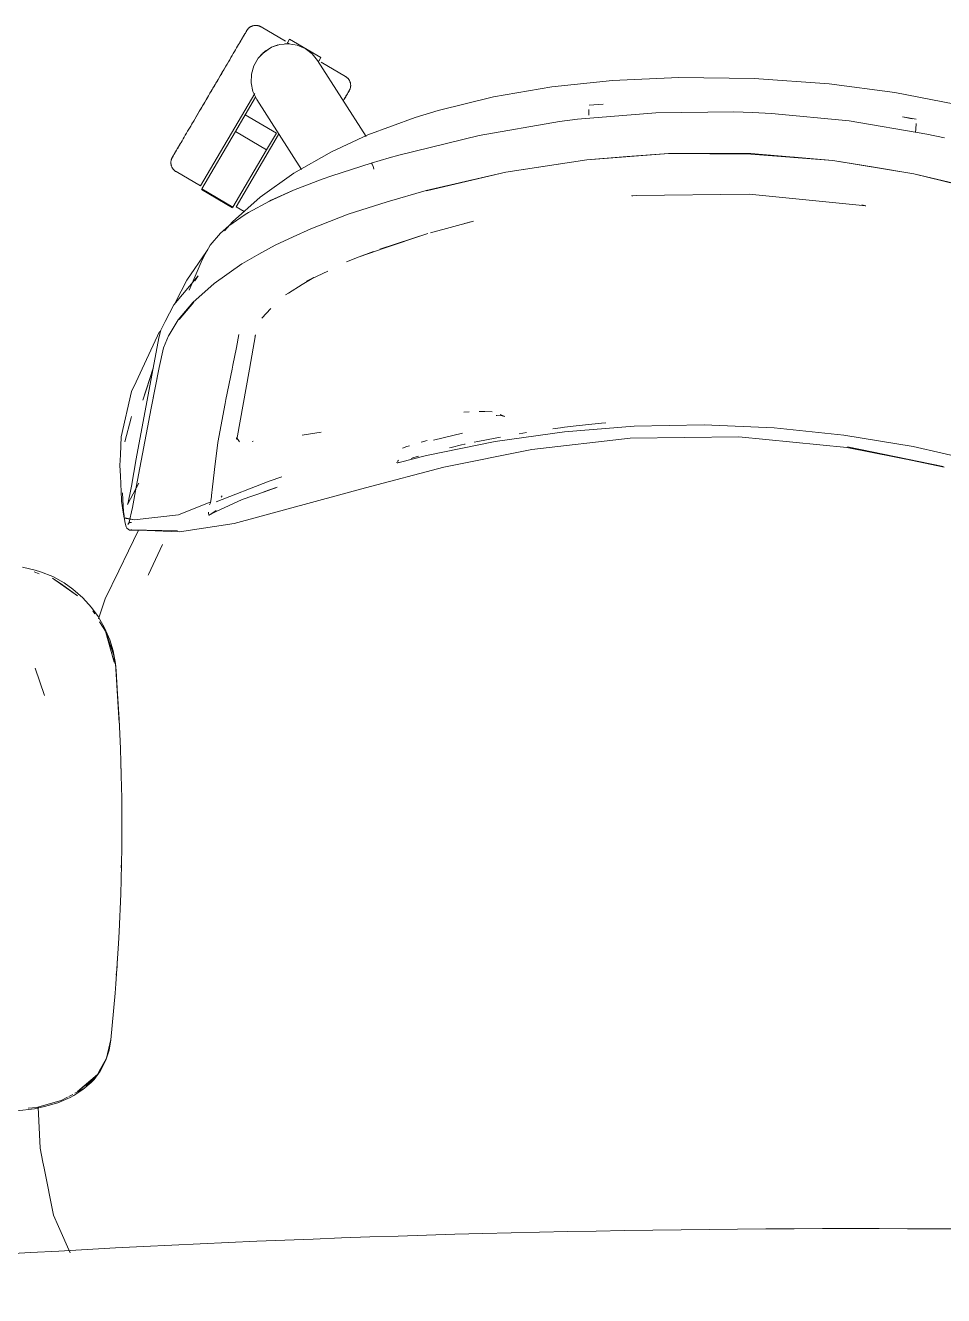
# Model space of a CAD drawing. Header units: millimetres. Extents: x 155927 to 326028, y -36033 to 97293.
# Drawn here: x 201547.5 to 201903, y 25808.7 to 26300.4 of the extents above; entities that cross this region are included whole.
import ezdxf

# ---------------------------------------------------------------- set-up
doc = ezdxf.new("R2010")
doc.units = ezdxf.units.MM
doc.header["$MEASUREMENT"] = 0
doc.layers.add('G-IMPT', color=8, linetype='CONTINUOUS', lineweight=9)
doc.layers.add('I-FURN', color=8, linetype='CONTINUOUS', lineweight=9)

msp = doc.modelspace()

# ---------------------------------------------------------------- linework, layer by layer
at = {"layer": 'G-IMPT'}
for p, q in [((201751.29, 26276.57), (201774.84, 26279.07)), ((201774.84, 26279.07), (201800.48, 26280.24)), ((201800.48, 26280.24), (201829.63, 26279.84)), ((201829.63, 26279.84), (201858.71, 26277.76)), ((201858.71, 26277.76), (201884.16, 26274.41)), ((201707.26, 26267.45), (201728.74, 26272.72)), ((201728.74, 26272.72), (201751.29, 26276.57)), ((201884.16, 26274.41), (201907.41, 26269.92)), ((201707.26, 26267.45), (201698.4, 26264.76)), ((201765.6, 26265.69), (201765.62, 26267.79)), ((201765.62, 26267.79), (201765.61, 26267.67)), ((201765.72, 26269.54), (201771.16, 26269.96)), ((201698.4, 26264.76), (201680.12, 26258.01)), ((201723.21, 26257.84), (201754.25, 26263.19)), ((201761.22, 26264.08), (201754.25, 26263.19)), ((201791.52, 26266.61), (201761.22, 26264.08)), ((201821.77, 26266.93), (201791.52, 26266.61)), ((201821.77, 26266.93), (201829.07, 26266.72)), ((201836.38, 26266.31), (201829.07, 26266.72)), ((201836.38, 26266.31), (201866.48, 26263.41)), ((201866.48, 26263.41), (201896.46, 26258.32)), ((201892.44, 26264.14), (201887.05, 26265.02)), ((201890.8, 26264.29), (201887.05, 26265.02)), ((201892.39, 26262.38), (201892.23, 26260.29)), ((201892.39, 26262.38), (201892.39, 26262.27)), ((201666.06, 26251.51), (201680.12, 26258.01)), ((201723.21, 26257.84), (201692.02, 26250.22)), ((201892.13, 26259.05), (201892.23, 26260.29)), ((201896.46, 26258.32), (201903.33, 26256.84)), ((201651.39, 26243.15), (201666.06, 26251.51)), ((201681.34, 26247.07), (201688.37, 26249.18)), ((201692.02, 26250.22), (201688.37, 26249.18)), ((201733.54, 26243.53), (201764.9, 26248.38)), ((201733.54, 26243.53), (201764.83, 26248.38)), ((201764.9, 26248.38), (201748.68, 26245.97)), ((201796.55, 26250.85), (201764.83, 26248.38)), ((201796.59, 26250.81), (201764.9, 26248.38)), ((201764.9, 26248.38), (201780.45, 26249.66)), ((201796.59, 26250.81), (201780.45, 26249.66)), ((201796.55, 26250.85), (201828.4, 26250.83)), ((201811.5, 26250.85), (201796.59, 26250.81)), ((201796.59, 26250.81), (201828.39, 26250.6)), ((201811.5, 26250.85), (201828.39, 26250.6)), ((201860.09, 26248.11), (201828.39, 26250.6)), ((201845.24, 26249.42), (201828.39, 26250.6)), ((201828.4, 26250.83), (201860.13, 26248.14)), ((201860.09, 26248.11), (201845.24, 26249.42)), ((201876.07, 26245.58), (201860.09, 26248.11)), ((201860.09, 26248.11), (201891.45, 26242.98)), ((201860.13, 26248.14), (201891.53, 26242.98)), ((201651.39, 26243.15), (201638.38, 26233.89)), ((201666.16, 26242.18), (201681.34, 26247.11)), ((201681.34, 26247.11), (201681.48, 26247.07)), ((201681.48, 26247.07), (201681.34, 26247.07)), ((201681.48, 26247.07), (201681.73, 26246.65)), ((201681.48, 26247.07), (201681.52, 26247.06)), ((201681.73, 26246.65), (201681.52, 26247.06)), ((201682.07, 26245.81), (201681.73, 26246.65)), ((201681.82, 26246.47), (201681.73, 26246.65)), ((201682.07, 26245.81), (201681.82, 26246.47)), ((201682.07, 26245.81), (201682.45, 26244.74)), ((201682.07, 26245.81), (201682.25, 26245.34)), ((201682.45, 26244.74), (201682.25, 26245.34)), ((201733.54, 26243.53), (201702.71, 26236.45)), ((201733.54, 26243.53), (201702.8, 26236.41)), ((201716.11, 26239.62), (201733.54, 26243.53)), ((201733.54, 26243.53), (201748.68, 26245.97)), ((201876.07, 26245.58), (201891.45, 26242.98)), ((201891.45, 26242.98), (201907.41, 26239.2)), ((201891.45, 26242.98), (201922.4, 26235.44)), ((201922.4, 26235.44), (201891.53, 26242.98)), ((201651.27, 26236.56), (201662.42, 26240.86)), ((201662.42, 26240.86), (201666.16, 26242.18)), ((201716.11, 26239.62), (201702.8, 26236.41)), ((201627.68, 26224.38), (201638.38, 26233.89)), ((201651.27, 26236.56), (201642.03, 26232.42)), ((201650.82, 26236.36), (201642.03, 26232.42)), ((201651.27, 26236.56), (201642.64, 26232.7)), ((201650.82, 26236.36), (201651.27, 26236.56)), ((201702.71, 26236.45), (201687.6, 26232.09)), ((201783.94, 26234.61), (201782.15, 26234.43)), ((201782.38, 26234.4), (201782.63, 26234.43)), ((201783.94, 26234.61), (201782.63, 26234.43)), ((201827.73, 26235.07), (201783.94, 26234.61)), ((201827.72, 26235.02), (201783.94, 26234.61)), ((201827.72, 26235.02), (201872.92, 26230.59)), ((201632.51, 26227.22), (201633.84, 26228.03)), ((201642.03, 26232.42), (201633.84, 26228.03)), ((201642.03, 26232.42), (201642.64, 26232.7)), ((201672.5, 26227.27), (201687.6, 26232.09)), ((201872.92, 26230.59), (201871.31, 26230.89)), ((201871.31, 26230.89), (201872.61, 26230.6)), ((201872.85, 26230.54), (201872.61, 26230.6)), ((201624.52, 26220.84), (201627.68, 26224.38)), ((201626.19, 26222.77), (201632.51, 26227.22)), ((201672.5, 26227.27), (201658.02, 26221.7)), ((201721.04, 26224.6), (201704.34, 26220.05)), ((201721.04, 26224.6), (201717.56, 26223.67)), ((201618.98, 26215.32), (201623.04, 26220.01)), ((201626.19, 26222.77), (201623.04, 26220.01)), ((201651.16, 26218.6), (201644.22, 26215.33)), ((201651.16, 26218.6), (201658.02, 26221.7)), ((201703.35, 26219.82), (201684.67, 26213.79)), ((201703.35, 26219.82), (201685.63, 26213.85)), ((201618.31, 26214.21), (201617.04, 26211.82)), ((201617.56, 26212.88), (201618.1, 26213.63)), ((201618.31, 26214.21), (201618.98, 26215.32)), ((201637.84, 26211.83), (201644.22, 26215.33)), ((201676.68, 26210.84), (201683.87, 26213.26)), ((201685.63, 26213.85), (201683.87, 26213.26)), ((201617.56, 26212.88), (201609.96, 26201.75)), ((201610.86, 26197.94), (201615.87, 26209.64)), ((201617.04, 26211.82), (201615.87, 26209.64)), ((201637.84, 26211.83), (201631.58, 26208.21)), ((201671.75, 26208.86), (201676.68, 26210.84)), ((201676.68, 26210.84), (201682.22, 26212.92)), ((201614.33, 26203.45), (201604.92, 26192.19)), ((201614.33, 26203.45), (201613.13, 26201.55)), ((201620.55, 26200.48), (201631.32, 26208.05)), ((201631.32, 26208.05), (201631.58, 26208.21)), ((201664.55, 26205.29), (201656.27, 26201.45)), ((201609.96, 26201.75), (201605.62, 26193.3)), ((201612.33, 26193.09), (201620.55, 26200.48)), ((201654.65, 26200.07), (201649.37, 26196.8)), ((201655.24, 26200.44), (201654.65, 26200.07)), ((201659.11, 26202.83), (201655.24, 26200.44)), ((201659.11, 26202.83), (201656.27, 26201.45)), ((201649.37, 26196.8), (201648.24, 26196.09)), ((201604.92, 26192.19), (201601.58, 26185.75)), ((201612.33, 26193.09), (201606.62, 26186.36)), ((201606.95, 26186.57), (201612.64, 26193.29)), ((201606.95, 26186.57), (201609.68, 26189.83)), ((201612.64, 26193.29), (201609.68, 26189.83)), ((201642.48, 26190.81), (201638.98, 26187.05)), ((201601.58, 26185.75), (201599.87, 26182.46)), ((201606.62, 26186.36), (201603.08, 26180.67)), ((201590.42, 26132.61), (201599.1, 26179.5)), ((201599.36, 26181.92), (201591.87, 26165.77)), ((201599.1, 26179.5), (201599.87, 26182.46)), ((201602.85, 26180.26), (201600.9, 26175.55)), ((201602.85, 26180.26), (201603.08, 26180.67)), ((201629.19, 26175.7), (201630.15, 26180.74)), ((201634.19, 26167.29), (201636.54, 26180.56)), ((201636.54, 26180.56), (201636.37, 26180.09)), ((201600.9, 26175.55), (201599.27, 26167.94)), ((201629.19, 26175.7), (201627.84, 26168.91)), ((201627.84, 26168.91), (201627.5, 26167.27)), ((201591.87, 26165.77), (201590.34, 26162.47)), ((201592.94, 26155.31), (201596.89, 26167.77)), ((201592.94, 26155.31), (201596.8, 26167.05)), ((201596.21, 26152.29), (201599.18, 26167.36)), ((201596.33, 26152.89), (201599.27, 26167.94)), ((201596.33, 26152.89), (201599.18, 26167.36)), ((201625.14, 26155.58), (201627.5, 26167.27)), ((201634.19, 26167.29), (201629.29, 26140.14)), ((201588.58, 26158.68), (201590.34, 26162.47)), ((201584.59, 26141.14), (201588.58, 26158.68)), ((201624.83, 26154.04), (201625.14, 26155.58)), ((201596.21, 26152.29), (201590.34, 26121.63)), ((201621.97, 26138.94), (201624.83, 26154.04)), ((201719.32, 26150.76), (201717.22, 26150.63)), ((201728.18, 26150.78), (201723.12, 26150.91)), ((201723.12, 26150.91), (201725.4, 26150.89)), ((201728.18, 26150.78), (201725.4, 26150.89)), ((201732.13, 26149.29), (201729.82, 26149.42)), ((201729.96, 26149.42), (201729.82, 26149.42)), ((201733.16, 26149.03), (201731.25, 26149.8)), ((201732.13, 26149.29), (201733.16, 26149.03)), ((201585.92, 26139.22), (201588.36, 26148.43)), ((201588.36, 26148.43), (201588.54, 26149)), ((201751.71, 26144.25), (201754.64, 26144.68)), ((201756.27, 26144.85), (201754.64, 26144.68)), ((201756.19, 26143.09), (201783.23, 26145.23)), ((201761.93, 26145.47), (201756.27, 26144.85)), ((201761.93, 26145.47), (201770.5, 26146.39)), ((201770.5, 26146.39), (201772.16, 26146.51)), ((201810.34, 26145.73), (201783.23, 26145.23)), ((201810.34, 26145.73), (201837.44, 26144.58)), ((201837.44, 26144.58), (201864.42, 26141.77)), ((201584.59, 26141.14), (201584.27, 26134.18)), ((201630.37, 26139.24), (201629.2, 26140.85)), ((201629.22, 26140.64), (201629.26, 26140.41)), ((201629.29, 26140.14), (201629.26, 26140.41)), ((201635.33, 26139.38), (201635.68, 26139.41)), ((201661.98, 26142.93), (201654.67, 26141.83)), ((201703.02, 26139.71), (201700.78, 26139.08)), ((201705.52, 26139.88), (201716.71, 26142.5)), ((201722.6, 26139.35), (201729.41, 26140.61)), ((201729.34, 26139.29), (201756.19, 26143.09)), ((201731.4, 26140.98), (201729.41, 26140.61)), ((201741.53, 26142.75), (201738.7, 26142.34)), ((201743.54, 26136.22), (201781.67, 26140.6)), ((201781.67, 26140.6), (201823.72, 26141.17)), ((201865.57, 26137.02), (201823.72, 26141.17)), ((201891.17, 26137.33), (201864.42, 26141.77)), ((201621.96, 26138.86), (201620.99, 26130.65)), ((201621.97, 26138.94), (201621.96, 26138.86)), ((201695.15, 26137.33), (201693.47, 26136.79)), ((201695.15, 26137.33), (201696.18, 26137.66)), ((201729.34, 26139.29), (201702.77, 26133.87)), ((201743.54, 26136.22), (201709.53, 26129.35)), ((201712.34, 26137.05), (201711.64, 26136.87)), ((201716.38, 26137.99), (201712.34, 26137.05)), ((201716.38, 26137.99), (201717.53, 26138.26)), ((201717.53, 26138.26), (201717.71, 26138.3)), ((201722.6, 26139.35), (201721.29, 26139.07)), ((201865.57, 26137.02), (201902.83, 26129.7)), ((201903.2, 26129.42), (201865.76, 26137.28)), ((201865.76, 26137.28), (201902.83, 26129.7)), ((201917.61, 26131.27), (201891.17, 26137.33)), ((201584.09, 26130.02), (201584.27, 26134.18)), ((201584.27, 26126.05), (201584.09, 26130.02)), ((201590.42, 26132.61), (201588.53, 26122.01)), ((201619.98, 26121.84), (201620.99, 26130.65)), ((201691.19, 26131.18), (201691.42, 26131.09)), ((201691.42, 26131.09), (201691.64, 26131.13)), ((201692, 26132.15), (201691.59, 26131.56)), ((201691.64, 26131.13), (201691.94, 26131.19)), ((201692, 26132.15), (201691.84, 26131.95)), ((201691.94, 26131.19), (201692.22, 26131.25)), ((201702.77, 26133.87), (201692.22, 26131.25)), ((201697.52, 26132.94), (201696.85, 26132.72)), ((201697.52, 26132.94), (201699.65, 26133.59)), ((201584.27, 26126.05), (201584.67, 26116.7)), ((201646.8, 26125.68), (201641.85, 26124.03)), ((201679.19, 26121.45), (201709.53, 26129.35)), ((201591.39, 26123.14), (201587.03, 26114.89)), ((201587.21, 26115.75), (201588.26, 26120.73)), ((201588.26, 26120.73), (201588.53, 26122.01)), ((201590.34, 26121.63), (201588.9, 26113.84)), ((201619.98, 26121.84), (201619.58, 26118.44)), ((201641.85, 26124.03), (201621.33, 26115.98)), ((201679.19, 26121.45), (201628.32, 26107.62)), ((201631.43, 26116.92), (201640.03, 26119.81)), ((201645.01, 26121.62), (201639.82, 26119.81)), ((201639.82, 26119.81), (201644.43, 26121.41)), ((201640.03, 26119.81), (201645.01, 26121.62)), ((201584.67, 26116.7), (201584.69, 26116.23)), ((201585.32, 26111.95), (201584.69, 26116.23)), ((201585.2, 26116.84), (201585.09, 26119.44)), ((201585.2, 26116.84), (201585.51, 26112.14)), ((201587.03, 26114.89), (201587.21, 26115.75)), ((201606.78, 26110.97), (201619.3, 26116.03)), ((201618.8, 26114.81), (201619.11, 26115.57)), ((201619.13, 26115.63), (201619.11, 26115.57)), ((201619.52, 26118.07), (201619.13, 26115.63)), ((201619.52, 26118.07), (201619.58, 26118.44)), ((201631.43, 26116.92), (201621.11, 26112.08)), ((201623.6, 26118.26), (201623.31, 26117.83)), ((201585.32, 26111.95), (201585.67, 26109.61)), ((201585.56, 26111.52), (201585.51, 26112.14)), ((201585.56, 26111.52), (201585.96, 26108.22)), ((201587.52, 26107.62), (201588.9, 26113.84)), ((201606.78, 26110.97), (201589.64, 26108.99)), ((201618.32, 26111.98), (201618.35, 26111.56)), ((201618.35, 26111.56), (201618.47, 26110.86)), ((201618.47, 26110.86), (201618.6, 26110.83)), ((201618.6, 26110.83), (201621.38, 26112.56)), ((201618.6, 26110.83), (201621.11, 26112.08)), ((201618.6, 26110.83), (201618.76, 26110.79)), ((201589.6, 26109.05), (201585.67, 26109.61)), ((201585.96, 26108.22), (201586.43, 26106.34)), ((201586.09, 26109.82), (201589.6, 26109.05)), ((201586.09, 26109.82), (201589.64, 26108.99)), ((201586.73, 26105.79), (201586.43, 26106.34)), ((201586.73, 26105.79), (201587.21, 26105.39)), ((201587.72, 26108.24), (201587.11, 26107.16)), ((201587.53, 26107.65), (201587.11, 26107.16)), ((201587.76, 26104.98), (201587.21, 26105.39)), ((201587.41, 26096.95), (201591.32, 26104.96)), ((201587.72, 26108.24), (201587.52, 26107.62)), ((201588.08, 26107.95), (201587.53, 26107.65)), ((201587.76, 26104.98), (201588.63, 26105.13)), ((201587.88, 26105), (201588.35, 26105.08)), ((201606.33, 26104.8), (201587.88, 26105)), ((201588.08, 26107.95), (201588.58, 26108)), ((201588.35, 26105.08), (201588.52, 26105.11)), ((201606.33, 26104.8), (201588.35, 26105.08)), ((201607.2, 26104.32), (201588.35, 26105.08)), ((201588.63, 26105.13), (201588.52, 26105.11)), ((201628.32, 26107.62), (201607.2, 26104.32)), ((201583.65, 26089.27), (201587.41, 26096.95)), ((201600.56, 26099.45), (201595.13, 26087.82)), ((201546.33, 26090.67), (201551.23, 26089.58)), ((201552.86, 26088.14), (201550.86, 26088.85)), ((201551.23, 26089.58), (201553.33, 26088.92)), ((201558.03, 26087.01), (201553.33, 26088.92)), ((201557.91, 26086.37), (201561.49, 26084.05)), ((201557.91, 26086.37), (201567.58, 26079.63)), ((201558.03, 26087.01), (201562.44, 26084.58)), ((201578.33, 26078.36), (201583.65, 26089.27)), ((201595.01, 26087.56), (201595.13, 26087.82)), ((201561.49, 26084.05), (201567.58, 26079.63)), ((201562.44, 26084.58), (201565.89, 26082.16)), ((201569.72, 26078.81), (201565.89, 26082.16)), ((201569.72, 26078.81), (201573.12, 26075.05)), ((201578.33, 26078.36), (201575.74, 26070.64)), ((201573.12, 26075.05), (201575.6, 26071.64)), ((201574.31, 26072.62), (201573.58, 26073.8)), ((201578.14, 26067.2), (201575.6, 26071.64)), ((201578.48, 26065.86), (201576.21, 26069.54)), ((201578.14, 26067.2), (201580.13, 26062.53)), ((201578.48, 26065.86), (201579.26, 26063.12)), ((201578.48, 26065.86), (201581.78, 26053.86)), ((201581.69, 26056.5), (201578.84, 26064.81)), ((201579.26, 26063.12), (201581.78, 26053.86)), ((201580.13, 26062.53), (201581.4, 26058.34)), ((201582.35, 26053.33), (201581.4, 26058.34)), ((201582.13, 26053.42), (201581.69, 26056.5)), ((201554.9, 26040.97), (201551.2, 26051.56)), ((201582.35, 26053.33), (201583.82, 26030.3)), ((201582.35, 26053.33), (201582.56, 26050.5)), ((201582.35, 26053.33), (201583.78, 26031.82)), ((201583.82, 26030.3), (201582.56, 26050.5)), ((201583.78, 26031.82), (201584.28, 26020.39)), ((201584.57, 26010.08), (201584.28, 26020.39)), ((201584.52, 26012.12), (201584.45, 26013.55)), ((201584.52, 26012.12), (201584.53, 26010.22)), ((201584.57, 26010.08), (201584.75, 26001.19)), ((201584.81, 25989.87), (201584.75, 26001.19)), ((201584.81, 25989.87), (201584.77, 25981.99)), ((201584.54, 25969.68), (201584.77, 25981.99)), ((201584.69, 25978.12), (201584.69, 25976.46)), ((201584.69, 25976.46), (201584.6, 25974.33)), ((201584.54, 25969.68), (201584.38, 25964.21)), ((201583.76, 25949.51), (201584.38, 25964.21)), ((201583.52, 25945), (201583.76, 25949.51)), ((201583.52, 25945), (201582.47, 25929.37)), ((201583.05, 25938.29), (201582.96, 25936.08)), ((201582.67, 25932.76), (201582.96, 25936.08)), ((201582.47, 25929.37), (201582.2, 25925.83)), ((201581.05, 25913.31), (201582.2, 25925.83)), ((201581.05, 25913.31), (201580.52, 25907.66)), ((201579.85, 25903.68), (201578.62, 25899.77)), ((201578.85, 25900.6), (201580.53, 25907.88)), ((201580.52, 25907.66), (201579.85, 25903.68)), ((201576.45, 25895.53), (201578.62, 25899.77)), ((201576.57, 25896.44), (201578.85, 25900.6)), ((201567.69, 25887.67), (201575.37, 25894.25)), ((201570.98, 25889.91), (201575.37, 25894.25)), ((201575.37, 25894.25), (201573.04, 25891.94)), ((201576.45, 25895.53), (201574.11, 25892.41)), ((201576.57, 25896.44), (201575.37, 25894.25)), ((201566.6, 25887.02), (201569.83, 25888.77)), ((201567.69, 25887.67), (201573.04, 25891.94)), ((201572.92, 25891.14), (201569.76, 25888.41)), ((201569.83, 25888.77), (201569.88, 25888.82)), ((201572.92, 25891.14), (201574.11, 25892.41)), ((201551.81, 25881.54), (201561.32, 25884.17)), ((201560.07, 25883.36), (201564.79, 25885.36)), ((201561.32, 25884.17), (201563.83, 25885.53)), ((201564.31, 25885.79), (201565.79, 25886.59)), ((201564.79, 25885.36), (201566.2, 25886.11)), ((201569.76, 25888.41), (201566.2, 25886.11)), ((201550.95, 25881.03), (201544.14, 25880.2)), ((201548.5, 25881.22), (201551.81, 25881.54)), ((201554.91, 25881.84), (201550.95, 25881.03)), ((201552.44, 25881.65), (201553.2, 25865.72)), ((201554.91, 25881.84), (201560.07, 25883.36)), ((201553.2, 25865.72), (201554.27, 25860.38)), ((201554.75, 25857.99), (201554.27, 25860.38)), ((201558.39, 25839.87), (201554.75, 25857.99)), ((201560.35, 25835.42), (201558.39, 25839.87)), ((201560.35, 25835.42), (201564.81, 25825.29))]:
    msp.add_line(p, q, dxfattribs=at)
at = {"layer": 'I-FURN'}
for p, q in [((201632.28, 26296.84), (201632.07, 26296.48)), ((201632.17, 26296.65), (201632.37, 26297)), ((201632.47, 26297.17), (201632.28, 26296.84)), ((201632.37, 26297), (201632.55, 26297.31)), ((201632.64, 26297.46), (201632.47, 26297.17)), ((201632.55, 26297.31), (201632.71, 26297.58)), ((201632.79, 26297.71), (201632.64, 26297.46)), ((201632.71, 26297.58), (201632.85, 26297.81)), ((201632.92, 26297.92), (201632.79, 26297.71)), ((201632.85, 26297.81), (201632.97, 26298.01)), ((201633.02, 26298.1), (201632.92, 26297.92)), ((201632.97, 26298.01), (201633.06, 26298.17)), ((201633.1, 26298.24), (201633.02, 26298.1)), ((201633.06, 26298.17), (201633.13, 26298.29)), ((201633.16, 26298.34), (201633.1, 26298.24)), ((201633.13, 26298.29), (201633.18, 26298.37)), ((201633.19, 26298.39), (201633.16, 26298.34)), ((201633.18, 26298.37), (201633.2, 26298.41)), ((201633.2, 26298.41), (201633.19, 26298.39)), ((201633.2, 26298.41), (201633.29, 26298.55)), ((201633.2, 26298.41), (201633.2, 26298.41)), ((201633.29, 26298.55), (201633.38, 26298.69)), ((201633.38, 26298.69), (201633.47, 26298.82)), ((201633.47, 26298.82), (201633.57, 26298.94)), ((201633.57, 26298.94), (201633.68, 26299.06)), ((201633.68, 26299.06), (201633.79, 26299.18)), ((201633.79, 26299.18), (201633.9, 26299.29)), ((201633.9, 26299.29), (201634.02, 26299.4)), ((201634.02, 26299.4), (201634.15, 26299.51)), ((201634.15, 26299.51), (201634.27, 26299.61)), ((201634.27, 26299.61), (201634.41, 26299.7)), ((201634.41, 26299.7), (201634.54, 26299.79)), ((201634.54, 26299.79), (201634.68, 26299.87)), ((201634.68, 26299.87), (201634.82, 26299.95)), ((201634.82, 26299.95), (201634.96, 26300.02)), ((201634.96, 26300.02), (201635.11, 26300.09)), ((201635.11, 26300.09), (201635.26, 26300.14)), ((201635.26, 26300.14), (201635.41, 26300.2)), ((201635.41, 26300.2), (201635.57, 26300.25)), ((201635.57, 26300.25), (201635.72, 26300.29)), ((201635.72, 26300.29), (201635.88, 26300.32)), ((201635.88, 26300.32), (201636.04, 26300.35)), ((201636.04, 26300.35), (201636.2, 26300.37)), ((201636.2, 26300.37), (201636.36, 26300.39)), ((201636.36, 26300.39), (201636.52, 26300.4)), ((201636.52, 26300.4), (201636.68, 26300.4)), ((201636.68, 26300.4), (201636.84, 26300.4)), ((201636.84, 26300.4), (201637, 26300.39)), ((201637, 26300.39), (201637.16, 26300.37)), ((201637.16, 26300.37), (201637.32, 26300.35)), ((201637.32, 26300.35), (201637.48, 26300.32)), ((201637.48, 26300.32), (201637.64, 26300.29)), ((201637.64, 26300.29), (201637.8, 26300.25)), ((201637.8, 26300.25), (201637.95, 26300.2)), ((201637.95, 26300.2), (201638.1, 26300.14)), ((201638.1, 26300.14), (201638.25, 26300.08)), ((201638.25, 26300.08), (201638.4, 26300.02)), ((201638.4, 26300.02), (201638.54, 26299.95)), ((201638.54, 26299.95), (201638.68, 26299.87)), ((201638.68, 26299.87), (201638.72, 26299.85)), ((201648.18, 26294.29), (201638.72, 26299.85)), ((201629.62, 26292.32), (201629.24, 26291.66)), ((201630, 26292.95), (201629.62, 26292.32)), ((201630.35, 26293.56), (201630, 26292.95)), ((201630.69, 26294.13), (201630.35, 26293.56)), ((201630.51, 26293.82), (201630.83, 26294.38)), ((201631, 26294.67), (201630.69, 26294.13)), ((201630.83, 26294.38), (201631.14, 26294.9)), ((201631.3, 26295.17), (201631, 26294.67)), ((201631.14, 26294.9), (201631.43, 26295.39)), ((201631.57, 26295.64), (201631.3, 26295.17)), ((201631.43, 26295.39), (201631.7, 26295.85)), ((201631.83, 26296.08), (201631.57, 26295.64)), ((201631.7, 26295.85), (201631.94, 26296.26)), ((201632.07, 26296.48), (201631.83, 26296.08)), ((201631.94, 26296.26), (201632.17, 26296.65)), ((201639.95, 26290.1), (201642.79, 26291.92)), ((201642.79, 26291.92), (201645.98, 26293)), ((201645.98, 26293), (201649.35, 26293.29)), ((201648.98, 26293.67), (201649.78, 26295.03)), ((201649.02, 26293.76), (201648.98, 26293.67)), ((201648.98, 26293.67), (201649.71, 26293.24)), ((201649.35, 26293.29), (201652.68, 26292.76)), ((201661.85, 26287.94), (201649.78, 26295.03)), ((201652.68, 26292.76), (201655.79, 26291.45)), ((201626.57, 26287.13), (201626.08, 26286.29)), ((201627.05, 26287.95), (201626.57, 26287.13)), ((201627.52, 26288.74), (201627.05, 26287.95)), ((201627.97, 26289.51), (201627.52, 26288.74)), ((201628.41, 26290.25), (201627.97, 26289.51)), ((201628.83, 26290.97), (201628.41, 26290.25)), ((201629.24, 26291.66), (201628.83, 26290.97)), ((201635.95, 26284.73), (201637.62, 26287.66)), ((201637.62, 26287.66), (201639.95, 26290.1)), ((201639.05, 26289.3), (201637.84, 26287.93)), ((201641.93, 26291.47), (201639.05, 26289.3)), ((201655.79, 26291.45), (201658.49, 26289.44)), ((201658.49, 26289.44), (201660.64, 26286.83)), ((201661.85, 26287.94), (201661.05, 26286.58)), ((201623.17, 26281.34), (201623.72, 26282.27)), ((201624.01, 26282.76), (201623.47, 26281.84)), ((201623.72, 26282.27), (201624.25, 26283.18)), ((201624.54, 26283.67), (201624.01, 26282.76)), ((201624.25, 26283.18), (201624.78, 26284.08)), ((201625.06, 26284.56), (201624.54, 26283.67)), ((201624.78, 26284.08), (201625.3, 26284.97)), ((201625.58, 26285.44), (201625.06, 26284.56)), ((201626.08, 26286.29), (201625.58, 26285.44)), ((201635.02, 26281.49), (201635.95, 26284.73)), ((201660.64, 26286.83), (201679.42, 26257.41)), ((201661.05, 26286.58), (201661.09, 26286.66)), ((201671.43, 26280.63), (201661.97, 26286.18)), ((201620.66, 26277.07), (201620.09, 26276.09)), ((201620.35, 26276.54), (201620.92, 26277.52)), ((201621.23, 26278.04), (201620.66, 26277.07)), ((201620.92, 26277.52), (201621.49, 26278.49)), ((201621.8, 26279), (201621.23, 26278.04)), ((201621.49, 26278.49), (201622.06, 26279.45)), ((201622.36, 26279.96), (201621.8, 26279)), ((201622.06, 26279.45), (201622.62, 26280.4)), ((201622.92, 26280.91), (201622.36, 26279.96)), ((201622.62, 26280.4), (201623.17, 26281.34)), ((201623.47, 26281.84), (201622.92, 26280.91)), ((201634.9, 26278.11), (201635.02, 26281.49)), ((201635.59, 26274.81), (201634.9, 26278.11)), ((201671.43, 26280.63), (201671.57, 26280.54)), ((201671.57, 26280.54), (201671.7, 26280.45)), ((201671.7, 26280.45), (201671.83, 26280.36)), ((201671.83, 26280.36), (201671.96, 26280.26)), ((201671.96, 26280.26), (201672.08, 26280.15)), ((201672.08, 26280.15), (201672.2, 26280.04)), ((201672.2, 26280.04), (201672.31, 26279.93)), ((201672.31, 26279.93), (201672.42, 26279.81)), ((201672.42, 26279.81), (201672.52, 26279.68)), ((201672.52, 26279.68), (201672.62, 26279.56)), ((201672.62, 26279.56), (201672.72, 26279.42)), ((201672.72, 26279.42), (201672.8, 26279.29)), ((201672.8, 26279.29), (201672.89, 26279.15)), ((201672.89, 26279.15), (201672.96, 26279.01)), ((201672.96, 26279.01), (201673.04, 26278.87)), ((201673.04, 26278.87), (201673.1, 26278.72)), ((201673.1, 26278.72), (201673.16, 26278.57)), ((201673.16, 26278.57), (201673.22, 26278.42)), ((201673.22, 26278.42), (201673.26, 26278.26)), ((201673.26, 26278.26), (201673.3, 26278.11)), ((201673.3, 26278.11), (201673.34, 26277.95)), ((201673.34, 26277.95), (201673.37, 26277.79)), ((201673.37, 26277.79), (201673.39, 26277.63)), ((201673.39, 26277.63), (201673.41, 26277.47)), ((201673.41, 26277.47), (201673.42, 26277.31)), ((201673.42, 26277.31), (201673.42, 26277.15)), ((201673.42, 26277.15), (201673.42, 26276.99)), ((201636.25, 26273.99), (201615.25, 26238.25)), ((201617.78, 26272.17), (201617.21, 26271.19)), ((201617.47, 26271.64), (201618.05, 26272.62)), ((201618.36, 26273.15), (201617.78, 26272.17)), ((201618.05, 26272.62), (201618.62, 26273.6)), ((201618.94, 26274.13), (201618.36, 26273.15)), ((201618.62, 26273.6), (201619.2, 26274.59)), ((201619.51, 26275.12), (201618.94, 26274.13)), ((201619.2, 26274.59), (201619.78, 26275.57)), ((201620.09, 26276.09), (201619.51, 26275.12)), ((201619.78, 26275.57), (201620.35, 26276.54)), ((201632.58, 26265.76), (201636.63, 26272.66)), ((201637.05, 26271.77), (201635.59, 26274.81)), ((201671.23, 26272.33), (201670.96, 26271.86)), ((201671.09, 26272.08), (201671.35, 26272.54)), ((201671.49, 26272.77), (201671.23, 26272.33)), ((201671.35, 26272.54), (201671.6, 26272.96)), ((201671.73, 26273.17), (201671.49, 26272.77)), ((201671.6, 26272.96), (201671.83, 26273.34)), ((201671.94, 26273.54), (201671.73, 26273.17)), ((201671.83, 26273.34), (201672.03, 26273.69)), ((201672.13, 26273.86), (201671.94, 26273.54)), ((201672.03, 26273.69), (201672.21, 26274)), ((201672.3, 26274.15), (201672.13, 26273.86)), ((201672.21, 26274), (201672.37, 26274.27)), ((201672.45, 26274.4), (201672.3, 26274.15)), ((201672.37, 26274.27), (201672.51, 26274.51)), ((201672.58, 26274.62), (201672.45, 26274.4)), ((201672.51, 26274.51), (201672.63, 26274.7)), ((201672.68, 26274.79), (201672.58, 26274.62)), ((201672.63, 26274.7), (201672.72, 26274.86)), ((201672.76, 26274.93), (201672.68, 26274.79)), ((201672.72, 26274.86), (201672.79, 26274.98)), ((201672.82, 26275.03), (201672.76, 26274.93)), ((201672.79, 26274.98), (201672.84, 26275.06)), ((201672.85, 26275.09), (201672.82, 26275.03)), ((201672.84, 26275.06), (201672.86, 26275.1)), ((201672.86, 26275.11), (201672.85, 26275.09)), ((201672.89, 26275.15), (201672.86, 26275.11)), ((201672.86, 26275.1), (201672.86, 26275.11)), ((201672.96, 26275.29), (201672.89, 26275.15)), ((201673.03, 26275.43), (201672.96, 26275.29)), ((201673.1, 26275.58), (201673.03, 26275.43)), ((201673.16, 26275.73), (201673.1, 26275.58)), ((201673.21, 26275.88), (201673.16, 26275.73)), ((201673.26, 26276.03), (201673.21, 26275.88)), ((201673.3, 26276.19), (201673.26, 26276.03)), ((201673.34, 26276.35), (201673.3, 26276.19)), ((201673.37, 26276.51), (201673.34, 26276.35)), ((201673.39, 26276.67), (201673.37, 26276.51)), ((201673.41, 26276.83), (201673.39, 26276.67)), ((201673.42, 26276.99), (201673.41, 26276.83)), ((201614.94, 26267.34), (201614.39, 26266.4)), ((201614.64, 26266.83), (201615.2, 26267.78)), ((201615.5, 26268.29), (201614.94, 26267.34)), ((201615.2, 26267.78), (201615.76, 26268.73)), ((201616.07, 26269.25), (201615.5, 26268.29)), ((201615.76, 26268.73), (201616.33, 26269.7)), ((201616.64, 26270.22), (201616.07, 26269.25)), ((201616.33, 26269.7), (201616.9, 26270.67)), ((201617.21, 26271.19), (201616.64, 26270.22)), ((201616.9, 26270.67), (201617.47, 26271.64)), ((201654.41, 26244.58), (201637.05, 26271.77)), ((201670.49, 26271.07), (201670.8, 26271.6)), ((201670.96, 26271.86), (201670.66, 26271.36)), ((201670.8, 26271.6), (201671.09, 26272.08)), ((201611.48, 26261.44), (201611.98, 26262.3)), ((201612.26, 26262.77), (201611.75, 26261.9)), ((201611.98, 26262.3), (201612.5, 26263.17)), ((201612.78, 26263.65), (201612.26, 26262.77)), ((201612.5, 26263.17), (201613.02, 26264.07)), ((201613.31, 26264.56), (201612.78, 26263.65)), ((201613.02, 26264.07), (201613.55, 26264.97)), ((201613.85, 26265.47), (201613.31, 26264.56)), ((201613.55, 26264.97), (201614.1, 26265.9)), ((201614.39, 26266.4), (201613.85, 26265.47)), ((201614.1, 26265.9), (201614.64, 26266.83)), ((201628.76, 26259.28), (201632.58, 26265.76)), ((201644.65, 26258.67), (201632.58, 26265.76)), ((201609.39, 26257.88), (201608.96, 26257.15)), ((201609.83, 26258.64), (201609.39, 26257.88)), ((201610.29, 26259.42), (201609.83, 26258.64)), ((201610.77, 26260.23), (201610.29, 26259.42)), ((201610.51, 26259.79), (201610.99, 26260.61)), ((201611.25, 26261.06), (201610.77, 26260.23)), ((201610.99, 26260.61), (201611.48, 26261.44)), ((201611.75, 26261.9), (201611.25, 26261.06)), ((201615.73, 26237.1), (201628.76, 26259.28)), ((201640.83, 26252.19), (201628.76, 26259.28)), ((201645.51, 26258.16), (201629.04, 26230.14)), ((201644.65, 26258.67), (201640.83, 26252.19)), ((201605.99, 26252.1), (201606.26, 26252.57)), ((201606.42, 26252.84), (201606.13, 26252.35)), ((201606.26, 26252.57), (201606.56, 26253.07)), ((201606.73, 26253.36), (201606.42, 26252.84)), ((201606.56, 26253.07), (201606.88, 26253.61)), ((201607.05, 26253.91), (201606.73, 26253.36)), ((201606.88, 26253.61), (201607.21, 26254.18)), ((201607.4, 26254.5), (201607.05, 26253.91)), ((201607.76, 26255.12), (201607.4, 26254.5)), ((201608.14, 26255.77), (201607.76, 26255.12)), ((201608.54, 26256.45), (201608.14, 26255.77)), ((201608.96, 26257.15), (201608.54, 26256.45)), ((201603.8, 26247.44), (201603.81, 26247.61)), ((201603.81, 26247.61), (201603.83, 26247.77)), ((201603.83, 26247.77), (201603.85, 26247.93)), ((201603.85, 26247.93), (201603.88, 26248.08)), ((201603.88, 26248.08), (201603.92, 26248.24)), ((201603.92, 26248.24), (201603.96, 26248.4)), ((201603.96, 26248.4), (201604.01, 26248.55)), ((201604.01, 26248.55), (201604.06, 26248.7)), ((201604.06, 26248.7), (201604.12, 26248.85)), ((201604.12, 26248.85), (201604.19, 26249)), ((201604.19, 26249), (201604.26, 26249.14)), ((201604.26, 26249.14), (201604.33, 26249.29)), ((201604.33, 26249.29), (201604.36, 26249.32)), ((201604.38, 26249.37), (201604.36, 26249.33)), ((201604.36, 26249.32), (201604.37, 26249.34)), ((201604.36, 26249.33), (201604.36, 26249.32)), ((201604.37, 26249.34), (201604.4, 26249.4)), ((201604.43, 26249.45), (201604.38, 26249.37)), ((201604.4, 26249.4), (201604.46, 26249.5)), ((201604.5, 26249.57), (201604.43, 26249.45)), ((201604.46, 26249.5), (201604.54, 26249.64)), ((201604.59, 26249.73), (201604.5, 26249.57)), ((201604.54, 26249.64), (201604.64, 26249.81)), ((201604.71, 26249.92), (201604.59, 26249.73)), ((201604.64, 26249.81), (201604.77, 26250.03)), ((201604.85, 26250.16), (201604.71, 26249.92)), ((201604.77, 26250.03), (201604.92, 26250.28)), ((201605.01, 26250.43), (201604.85, 26250.16)), ((201604.92, 26250.28), (201605.09, 26250.57)), ((201605.19, 26250.74), (201605.01, 26250.43)), ((201605.09, 26250.57), (201605.28, 26250.9)), ((201605.39, 26251.09), (201605.19, 26250.74)), ((201605.28, 26250.9), (201605.5, 26251.26)), ((201605.62, 26251.47), (201605.39, 26251.09)), ((201605.5, 26251.26), (201605.73, 26251.66)), ((201605.87, 26251.89), (201605.62, 26251.47)), ((201605.73, 26251.66), (201605.99, 26252.1)), ((201606.13, 26252.35), (201605.87, 26251.89)), ((201640.83, 26252.19), (201627.8, 26230.01)), ((201603.8, 26247.28), (201603.8, 26247.44)), ((201603.8, 26247.12), (201603.8, 26247.28)), ((201603.81, 26246.96), (201603.8, 26247.12)), ((201603.83, 26246.8), (201603.81, 26246.96)), ((201603.85, 26246.64), (201603.83, 26246.8)), ((201603.88, 26246.48), (201603.85, 26246.64)), ((201603.92, 26246.33), (201603.88, 26246.48)), ((201603.96, 26246.17), (201603.92, 26246.33)), ((201604, 26246.02), (201603.96, 26246.17)), ((201604.06, 26245.86), (201604, 26246.02)), ((201604.12, 26245.71), (201604.06, 26245.86)), ((201604.18, 26245.57), (201604.12, 26245.71)), ((201604.26, 26245.42), (201604.18, 26245.57)), ((201604.33, 26245.28), (201604.26, 26245.42)), ((201604.42, 26245.14), (201604.33, 26245.28)), ((201604.5, 26245.01), (201604.42, 26245.14)), ((201604.6, 26244.88), (201604.5, 26245.01)), ((201604.7, 26244.75), (201604.6, 26244.88)), ((201604.8, 26244.63), (201604.7, 26244.75)), ((201604.91, 26244.51), (201604.8, 26244.63)), ((201605.02, 26244.39), (201604.91, 26244.51)), ((201605.14, 26244.28), (201605.02, 26244.39)), ((201605.26, 26244.18), (201605.14, 26244.28)), ((201605.39, 26244.08), (201605.26, 26244.18)), ((201605.52, 26243.98), (201605.39, 26244.08)), ((201605.65, 26243.89), (201605.52, 26243.98)), ((201605.79, 26243.81), (201605.65, 26243.89)), ((201605.79, 26243.81), (201615.25, 26238.25)), ((201615.64, 26236.94), (201627.71, 26229.84)), ((201627.8, 26230.01), (201615.73, 26237.1)), ((201629.04, 26230.14), (201632.12, 26228.33))]:
    msp.add_line(p, q, dxfattribs=at)
msp.add_arc((201870.51, 20287.83), 5546.8, 82.89967, 97.39726, dxfattribs=at)
msp.add_open_spline([(201643.36, 26292.18), (201643.51, 26292.25), (201644.17, 26292.51), (201644.8, 26292.71), (201645.27, 26292.83)], degree=3, knots=[-0.5319761, -0.5319761, -0.5319761, -0.5319761, -0.5, -0.4, -0.4, -0.4, -0.4], dxfattribs=at)
for points in [[(201647.9, 26293.25), (201648.28, 26293.27), (201648.95, 26293.28), (201649.48, 26293.25), (201649.71, 26293.24)], [(201639.4, 26289.64), (201639.82, 26290.02), (201640.25, 26290.37), (201640.69, 26290.68)]]:
    msp.add_open_spline(points, degree=3, dxfattribs=at)

doc.saveas('drawing.dxf')
